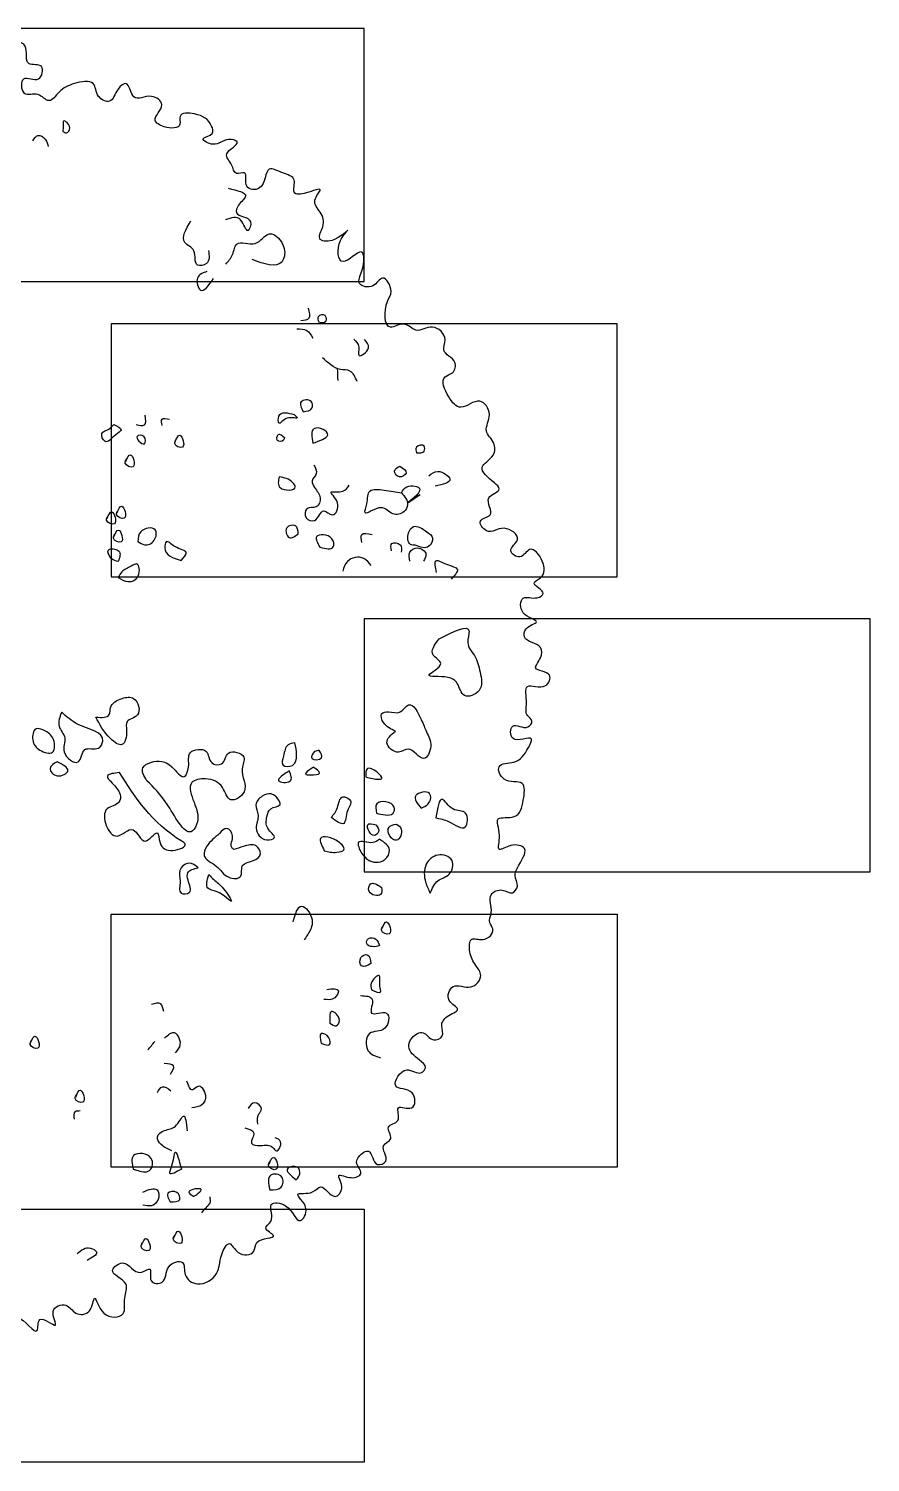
# Model space of a CAD drawing. Header units: millimetres. Extents: x 118878 to 201916, y 10986 to 20993.
# Drawn here: x 180203.9 to 180403.5, y 15658 to 15998 of the extents above; entities that cross this region are included whole.
import ezdxf

# ---------------------------------------------------------------- set-up
doc = ezdxf.new("R2010")
doc.units = ezdxf.units.MM
doc.header["$LTSCALE"] = 100
doc.layers.add('2', color=2, linetype='Continuous')
doc.layers.add('TREE', color=83, linetype='Continuous')

# ---------------------------------------------------------------- blocks, each defined once
blk = doc.blocks.new('tr3')
for points, knots in [([(-0.2818, 0.9176), (-0.2831, 0.925), (-0.2858, 0.9394), (-0.2639, 0.9259), (-0.2377, 0.937), (-0.254, 0.967), (-0.2289, 0.9959), (-0.1888, 0.9919), (-0.183, 0.9488), (-0.1709, 0.9834), (-0.1361, 0.9667), (-0.15, 1.0014), (-0.1185, 1.012), (-0.1132, 0.9864), (-0.1294, 0.9765), (-0.1166, 0.9464), (-0.1008, 0.9758), (-0.0807, 0.9572), (-0.0677, 0.9824), (-0.0503, 0.9991), (-0.0086, 1.0015), (-0.0131, 0.9635), (0.0119, 0.9813), (0.007, 1.0067), (0.0419, 1.0037), (0.0404, 0.9728), (0.0834, 0.9673), (0.0793, 1.0002), (0.1036, 1.0135), (0.1248, 1.0022), (0.1277, 0.9645), (0.1401, 1.0121), (0.1676, 0.9886), (0.1671, 0.953), (0.1747, 0.9899), (0.1945, 0.9956), (0.2074, 1.0148), (0.2444, 1.0138), (0.2306, 0.9739), (0.2658, 0.9832), (0.2574, 0.9486), (0.2278, 0.9685), (0.2298, 0.9281), (0.255, 0.9404), (0.2707, 0.9184), (0.287, 0.9429), (0.3062, 0.9514), (0.3402, 0.9585), (0.3392, 0.9306), (0.3649, 0.9193), (0.3686, 0.9412), (0.3892, 0.9583), (0.3928, 0.9197), (0.4202, 0.9386), (0.4467, 0.9186), (0.4195, 0.8976), (0.4427, 0.8843), (0.4689, 0.8837), (0.4605, 0.9087), (0.4931, 0.9069), (0.5096, 0.8966), (0.5162, 0.8738), (0.4895, 0.8705), (0.5199, 0.8549), (0.5296, 0.8715), (0.5598, 0.8641), (0.5247, 0.848), (0.5429, 0.8329), (0.5447, 0.8137), (0.5671, 0.8241), (0.5563, 0.7937), (0.5931, 0.7913), (0.5894, 0.8329), (0.6166, 0.8174), (0.6392, 0.8123), (0.6283, 0.7851), (0.6525, 0.7877), (0.6812, 0.8), (0.6579, 0.7761), (0.6753, 0.7602), (0.6797, 0.7406), (0.6654, 0.7185), (0.6945, 0.7141), (0.7225, 0.7431), (0.6954, 0.7154), (0.7001, 0.6704), (0.7396, 0.717), (0.7373, 0.6748), (0.7239, 0.6524), (0.7528, 0.6454), (0.765, 0.6727), (0.7821, 0.6429), (0.7667, 0.6243), (0.7668, 0.5786), (0.7975, 0.6008), (0.8149, 0.5783), (0.8391, 0.5977), (0.8628, 0.5753), (0.85, 0.5513), (0.8763, 0.5431), (0.8712, 0.5208), (0.8486, 0.516), (0.8606, 0.4868), (0.8813, 0.4627), (0.9084, 0.4905), (0.9296, 0.4596), (0.9121, 0.4363), (0.9323, 0.4203), (0.9317, 0.3965), (0.9018, 0.3819), (0.9252, 0.3641), (0.9442, 0.3472), (0.9106, 0.3391), (0.9353, 0.3091), (0.9023, 0.3059), (0.9221, 0.279), (0.9427, 0.3002), (0.9755, 0.276), (0.9466, 0.2597), (0.9711, 0.243), (0.9834, 0.2699), (1.0054, 0.243), (1.0063, 0.22), (0.9808, 0.2092), (1.0106, 0.1974), (0.9901, 0.1848), (0.9695, 0.196), (0.9665, 0.1611), (1.0052, 0.154), (0.9755, 0.1466), (0.972, 0.1228), (1.002, 0.1221), (1.0012, 0.0989), (0.983, 0.0799), (1.0192, 0.0805), (1.0064, 0.0491), (0.972, 0.0672), (0.9804, 0.0336), (0.975, 0.0155), (0.9894, 0.0068), (0.9776, -0.0098), (0.9546, 0.009), (0.9525, -0.032), (0.9926, -0.0113), (0.977, -0.0408), (0.9662, -0.0577), (0.9307, -0.0554), (0.9441, -0.0887), (0.978, -0.0785), (0.9736, -0.1133), (0.9668, -0.1413), (0.9275, -0.1329), (0.9422, -0.1609), (0.9324, -0.1913), (0.9557, -0.1743), (0.9853, -0.1816), (0.9664, -0.2059), (0.9588, -0.2242), (0.9684, -0.237), (0.9566, -0.2532), (0.9422, -0.2404), (0.9181, -0.2516), (0.9304, -0.2744), (0.9203, -0.2917), (0.9338, -0.305), (0.9156, -0.3227), (0.893, -0.3115), (0.893, -0.3395), (0.901, -0.3543), (0.9157, -0.3722), (0.8952, -0.3956), (0.8687, -0.3785), (0.8563, -0.4095), (0.8855, -0.4221), (0.8585, -0.43), (0.8497, -0.4449), (0.8579, -0.4619), (0.8368, -0.4708), (0.8268, -0.4502), (0.8076, -0.4613), (0.8004, -0.4808), (0.8154, -0.4937), (0.832, -0.5055), (0.8191, -0.5215), (0.7984, -0.4996), (0.7717, -0.5433), (0.8141, -0.5355), (0.8145, -0.5759), (0.7805, -0.559), (0.7951, -0.59), (0.7656, -0.5923), (0.7841, -0.6145), (0.757, -0.6229), (0.7785, -0.6455), (0.7502, -0.657), (0.7497, -0.6233), (0.7301, -0.6372), (0.7234, -0.6504), (0.7398, -0.6653), (0.7174, -0.6743), (0.6926, -0.6606), (0.71, -0.6861), (0.6911, -0.7071), (0.6757, -0.6761), (0.661, -0.6972), (0.6266, -0.6898), (0.6592, -0.7135), (0.6391, -0.7468), (0.6293, -0.7084), (0.5901, -0.7054), (0.6077, -0.7338), (0.5847, -0.7463), (0.6179, -0.7609), (0.5741, -0.7596), (0.5772, -0.7855), (0.549, -0.7876), (0.5382, -0.7598), (0.5222, -0.79), (0.5244, -0.8146), (0.4934, -0.8347), (0.4686, -0.8182), (0.4738, -0.7897), (0.4398, -0.8007), (0.447, -0.8289), (0.4154, -0.828), (0.4258, -0.7988), (0.3982, -0.8208), (0.3864, -0.7876), (0.3532, -0.812), (0.3926, -0.8242), (0.3795, -0.8495), (0.3872, -0.878), (0.3474, -0.8809), (0.3373, -0.8357), (0.3345, -0.8738), (0.308, -0.8753), (0.298, -0.8547), (0.268, -0.8647), (0.2903, -0.9019), (0.2517, -0.8683), (0.2573, -0.916), (0.2232, -0.8626), (0.2123, -0.9005), (0.2115, -0.9252), (0.1724, -0.9239), (0.1861, -0.8948), (0.1611, -0.8763), (0.1468, -0.9085), (0.1222, -0.8859), (0.1237, -0.8622), (0.0992, -0.8667), (0.1141, -0.8964), (0.0877, -0.8891), (0.067, -0.89), (0.0628, -0.9317), (0.051, -0.8964), (0.0367, -0.8758), (0.0147, -0.8961), (0.0142, -0.9262), (-0.0185, -0.9157), (-0.0167, -0.8867), (-0.0554, -0.8785), (-0.0657, -0.9174), (-0.0968, -0.8971), (-0.1172, -0.9221), (-0.1376, -0.9254), (-0.1836, -0.9361), (-0.1268, -0.8987), (-0.1667, -0.8782), (-0.135, -0.8678), (-0.1544, -0.8398), (-0.1779, -0.8613), (-0.1781, -0.8885), (-0.2114, -0.8996), (-0.2282, -0.8776), (-0.221, -0.8535), (-0.2509, -0.8507), (-0.2414, -0.8791), (-0.2777, -0.8851), (-0.2803, -0.8553), (-0.3113, -0.8388), (-0.3232, -0.8716), (-0.3447, -0.8478), (-0.33, -0.8235), (-0.3565, -0.8119), (-0.3918, -0.8034), (-0.3718, -0.8504), (-0.416, -0.8458), (-0.4156, -0.8124), (-0.451, -0.8256), (-0.468, -0.8062), (-0.4988, -0.8101), (-0.4908, -0.7845), (-0.512, -0.7702), (-0.5311, -0.7962), (-0.5281, -0.7577), (-0.5517, -0.7265), (-0.5602, -0.7694), (-0.5819, -0.7486), (-0.5818, -0.7192), (-0.6071, -0.7497), (-0.6114, -0.723), (-0.6196, -0.7036), (-0.6404, -0.7179), (-0.6607, -0.6916), (-0.625, -0.6787), (-0.6367, -0.6295), (-0.6856, -0.6562), (-0.6564, -0.6272), (-0.6667, -0.6002), (-0.6989, -0.6361), (-0.6847, -0.5742), (-0.7314, -0.5953), (-0.7314, -0.5553), (-0.7153, -0.534), (-0.7307, -0.5126), (-0.7516, -0.5072), (-0.7655, -0.5302), (-0.78, -0.5001), (-0.8107, -0.5265), (-0.7922, -0.4734), (-0.8318, -0.4587), (-0.8069, -0.4404), (-0.779, -0.4484), (-0.7909, -0.4101), (-0.8265, -0.4127), (-0.8011, -0.3644), (-0.8494, -0.4114), (-0.8708, -0.3624), (-0.8309, -0.3398), (-0.8702, -0.347), (-0.8644, -0.321), (-0.8435, -0.3237), (-0.8396, -0.2911), (-0.8798, -0.3008), (-0.8636, -0.2747), (-0.8609, -0.2558), (-0.8758, -0.2305), (-0.9053, -0.245), (-0.8989, -0.2168), (-0.9058, -0.1973), (-0.9358, -0.1938), (-0.9168, -0.1607), (-0.9375, -0.1432), (-0.9272, -0.1161), (-0.8924, -0.1348), (-0.8975, -0.0806), (-0.9389, -0.0948), (-0.9288, -0.0498), (-0.9037, -0.0616), (-0.8986, -0.0219), (-0.9363, -0.0275), (-0.9374, 0.0139), (-0.8974, -0.0008), (-0.9235, 0.028), (-0.9165, 0.0599), (-0.8769, 0.051), (-0.8909, 0.0917), (-0.9296, 0.0769), (-0.9298, 0.1218), (-0.9125, 0.1444), (-0.8993, 0.1745), (-0.8822, 0.2), (-0.882, 0.241), (-0.9196, 0.2459), (-0.9211, 0.2874), (-0.894, 0.2938), (-0.8639, 0.2904), (-0.8719, 0.3238), (-0.8922, 0.3338), (-0.8831, 0.3556), (-0.8585, 0.3557), (-0.8689, 0.3868), (-0.877, 0.4258), (-0.8491, 0.4175), (-0.8273, 0.418), (-0.8386, 0.4462), (-0.8079, 0.4505), (-0.7989, 0.426), (-0.7721, 0.4454), (-0.8048, 0.461), (-0.7795, 0.4726), (-0.785, 0.4961), (-0.8136, 0.4917), (-0.8055, 0.5158), (-0.7798, 0.5116), (-0.7961, 0.5324), (-0.792, 0.5509), (-0.7683, 0.5402), (-0.77, 0.5799), (-0.82, 0.5777), (-0.7779, 0.5948), (-0.7773, 0.6131), (-0.7591, 0.6225), (-0.7796, 0.6349), (-0.7767, 0.6543), (-0.7581, 0.661), (-0.7367, 0.6366), (-0.745, 0.6715), (-0.744, 0.6926), (-0.7183, 0.7002), (-0.7075, 0.6838), (-0.69, 0.6843), (-0.6754, 0.6914), (-0.6617, 0.7084), (-0.6701, 0.7275), (-0.6906, 0.7369), (-0.673, 0.762), (-0.644, 0.7676), (-0.6366, 0.7466), (-0.6154, 0.7437), (-0.6224, 0.7731), (-0.5949, 0.7606), (-0.5636, 0.7657), (-0.5898, 0.7874), (-0.5752, 0.808), (-0.5607, 0.8228), (-0.5299, 0.8274), (-0.529, 0.7965), (-0.5031, 0.8165), (-0.519, 0.8401), (-0.49, 0.8685), (-0.4725, 0.8325), (-0.4636, 0.8658), (-0.4323, 0.8522), (-0.4574, 0.8897), (-0.431, 0.9015), (-0.406, 0.905), (-0.4098, 0.8739), (-0.3832, 0.8726), (-0.364, 0.8817), (-0.373, 0.9114), (-0.3388, 0.8956), (-0.3237, 0.9169), (-0.3291, 0.9392), (-0.2943, 0.9463), (-0.3117, 0.9193), (-0.292, 0.9108), (-0.2848, 0.9156), (-0.2818, 0.9176)], [0, 0, 0, 0, 0.016192, 0.03191, 0.054138, 0.081184, 0.109436, 0.152459, 0.171005, 0.190134, 0.21548, 0.237144, 0.259061, 0.277606, 0.290581, 0.311135, 0.331358, 0.349041, 0.366231, 0.396879, 0.430771, 0.450418, 0.466641, 0.490864, 0.511644, 0.536199, 0.566119, 0.59087, 0.611859, 0.635326, 0.655239, 0.679944, 0.707666, 0.726013, 0.748575, 0.769095, 0.788912, 0.815574, 0.842213, 0.861642, 0.880187, 0.901789, 0.923396, 0.943279, 0.96181, 0.981628, 1.007414, 1.035316, 1.05587, 1.073597, 1.095562, 1.10979, 1.13278, 1.158898, 1.178715, 1.203286, 1.220025, 1.243702, 1.255396, 1.277295, 1.308259, 1.319091, 1.334833, 1.351354, 1.375837, 1.388942, 1.412559, 1.43028, 1.444786, 1.456522, 1.476636, 1.49573, 1.527114, 1.547638, 1.567861, 1.585852, 1.603875, 1.62506, 1.642365, 1.662095, 1.683982, 1.701656, 1.72033, 1.748285, 1.767007, 1.798696, 1.829294, 1.857194, 1.876424, 1.89655, 1.915101, 1.938562, 1.954779, 1.992827, 2.013133, 2.033256, 2.057971, 2.084694, 2.100091, 2.124302, 2.140012, 2.152514, 2.182686, 2.206305, 2.235622, 2.260097, 2.284797, 2.305781, 2.323794, 2.348005, 2.377211, 2.388734, 2.409134, 2.434385, 2.451365, 2.46834, 2.494689, 2.520846, 2.539825, 2.556048, 2.574046, 2.599528, 2.624506, 2.636788, 2.65684, 2.667586, 2.688396, 2.71034, 2.734055, 2.752803, 2.764967, 2.793329, 2.808921, 2.82546, 2.848199, 2.864827, 2.891433, 2.916325, 2.934886, 2.94517, 2.955583, 2.978148, 2.99605, 3.02381, 3.03733, 3.067557, 3.090582, 3.11053, 3.137859, 3.162751, 3.190553, 3.214496, 3.238812, 3.259602, 3.277326, 3.298071, 3.328219, 3.340463, 3.356436, 3.368798, 3.384356, 3.401957, 3.428521, 3.443713, 3.454044, 3.475697, 3.491886, 3.511161, 3.532872, 3.549428, 3.572069, 3.598, 3.61923, 3.637569, 3.656571, 3.672528, 3.68738, 3.701624, 3.720006, 3.73826, 3.75189, 3.777064, 3.79158, 3.800876, 3.823271, 3.851991, 3.878655, 3.900678, 3.920253, 3.939018, 3.955986, 3.973412, 3.988402, 4.011457, 4.024633, 4.048148, 4.06494, 4.07372, 4.09128, 4.107344, 4.125581, 4.145564, 4.160598, 4.18593, 4.200195, 4.222456, 4.246927, 4.266627, 4.29776, 4.319028, 4.34431, 4.356539, 4.372117, 4.398781, 4.412711, 4.435606, 4.454055, 4.473959, 4.502846, 4.535323, 4.557994, 4.576384, 4.597792, 4.622625, 4.639119, 4.656314, 4.671017, 4.701289, 4.719395, 4.747651, 4.768907, 4.791861, 4.820419, 4.84643, 4.866564, 4.887213, 4.905807, 4.926599, 4.947236, 4.971484, 4.988289, 5.022441, 5.044692, 5.069215, 5.09211, 5.118397, 5.135365, 5.159828, 5.185513, 5.204138, 5.215019, 5.2379, 5.255844, 5.271679, 5.298667, 5.320919, 5.343411, 5.362517, 5.392056, 5.410885, 5.437137, 5.464492, 5.493902, 5.521013, 5.540921, 5.576526, 5.595443, 5.636699, 5.655941, 5.67439, 5.695223, 5.716487, 5.746038, 5.773148, 5.795816, 5.815649, 5.832021, 5.851362, 5.874346, 5.902067, 5.927308, 5.949501, 5.968447, 5.990088, 6.017816, 6.039421, 6.071589, 6.097859, 6.118893, 6.146371, 6.17513, 6.194482, 6.213755, 6.232805, 6.248755, 6.277285, 6.302297, 6.327129, 6.347042, 6.365237, 6.386878, 6.404991, 6.422025, 6.439862, 6.459773, 6.487218, 6.52233, 6.548867, 6.576057, 6.589523, 6.613805, 6.645968, 6.673539, 6.703282, 6.726002, 6.751564, 6.766722, 6.783583, 6.806785, 6.823534, 6.861223, 6.888667, 6.907354, 6.92778, 6.954012, 6.978745, 7.003339, 7.037072, 7.073097, 7.09393, 7.115975, 7.129183, 7.148177, 7.165208, 7.193938, 7.206723, 7.234996, 7.255829, 7.278057, 7.294398, 7.319534, 7.334464, 7.366472, 7.389198, 7.406442, 7.43063, 7.46352, 7.487769, 7.517735, 7.529215, 7.552205, 7.58517, 7.606683, 7.629745, 7.650581, 7.679332, 7.705238, 7.727911, 7.759435, 7.789038, 7.823915, 7.850518, 7.88517, 7.920027, 7.945735, 7.979707, 8.002682, 8.022744, 8.05325, 8.065371, 8.085778, 8.100884, 8.124775, 8.161837, 8.185053, 8.194561, 8.21842, 8.23655, 8.259211, 8.275219, 8.297491, 8.31532, 8.329364, 8.353948, 8.366995, 8.382609, 8.405361, 8.414051, 8.430516, 8.45341, 8.482973, 8.51063, 8.527861, 8.53815, 8.55727, 8.572777, 8.58743, 8.607807, 8.630712, 8.652093, 8.672343, 8.69079, 8.702654, 8.720843, 8.739429, 8.761027, 8.773646, 8.797495, 8.824996, 8.844797, 8.855584, 8.872583, 8.897944, 8.917346, 8.94022, 8.958817, 8.98233, 9.007718, 9.025416, 9.039737, 9.072763, 9.096621, 9.118658, 9.139223, 9.156192, 9.180952, 9.210342, 9.222731, 9.246236, 9.269901, 9.285212, 9.302796, 9.331392, 9.348388, 9.370983, 9.389315, 9.409817, 9.424755, 9.435285, 9.435285, 9.435285, 9.435285]), ([(0.2909, 0.8801), (0.2913, 0.8827), (0.2921, 0.8872), (0.2904, 0.9003), (0.3055, 0.8869), (0.2974, 0.8761), (0.2927, 0.879), (0.2909, 0.8801)], [0, 0, 0, 0, 0.00841004, 0.01511774, 0.02843866, 0.03749199, 0.04332287, 0.04332287, 0.04332287, 0.04332287]), ([(0.2465, 0.8659), (0.2487, 0.8697), (0.2533, 0.8778), (0.2665, 0.869), (0.2685, 0.8613), (0.2695, 0.8575)], [0, 0, 0, 0, 0.01126135, 0.02362266, 0.03543603, 0.03543603, 0.03543603, 0.03543603]), ([(0.5358, 0.7957), (0.5494, 0.7927), (0.5711, 0.7878), (0.5512, 0.7732), (0.5437, 0.7527), (0.5754, 0.755), (0.5641, 0.7238), (0.5559, 0.7575), (0.5404, 0.7519), (0.5321, 0.7489)], [0, 0, 0, 0, 0.0286126, 0.0455624, 0.0570994, 0.0818462, 0.0950151, 0.1141969, 0.1365042, 0.1365042, 0.1365042, 0.1365042]), ([(0.5068, 0.7036), (0.5079, 0.696), (0.5097, 0.6832), (0.4833, 0.6781), (0.4911, 0.7055), (0.4618, 0.7162), (0.4734, 0.7352), (0.4808, 0.7474)], [0, 0, 0, 0, 0.0195489, 0.0331177, 0.0545665, 0.0729713, 0.1061483, 0.1061483, 0.1061483, 0.1061483]), ([(0.5328, 0.6835), (0.5365, 0.6877), (0.5439, 0.6961), (0.547, 0.7217), (0.5785, 0.7055), (0.5965, 0.7393), (0.6235, 0.7108), (0.6154, 0.6739), (0.5893, 0.6836), (0.5715, 0.6902)], [0, 0, 0, 0, 0.0171114, 0.0340915, 0.0608706, 0.0860268, 0.1170437, 0.1374498, 0.1814778, 0.1814778, 0.1814778, 0.1814778]), ([(0.5046, 0.6724), (0.4985, 0.6702), (0.4858, 0.6658), (0.4951, 0.634), (0.5072, 0.6517), (0.5142, 0.662)], [0, 0, 0, 0, 0.01711513, 0.03549978, 0.06130482, 0.06130482, 0.06130482, 0.06130482]), ([(0.6436, 0.6), (0.6489, 0.6004), (0.66, 0.6014), (0.6567, 0.6123), (0.655, 0.618)], [0, 0, 0, 0, 0.01311824, 0.02757568, 0.02757568, 0.02757568, 0.02757568]), ([(0.67, 0.5976), (0.669, 0.6004), (0.6668, 0.6071), (0.6815, 0.6106), (0.6826, 0.5954), (0.6745, 0.5968), (0.67, 0.5976)], [0, 0, 0, 0, 0.00782711, 0.01819612, 0.02668588, 0.03756442, 0.03756442, 0.03756442, 0.03756442]), ([(0.6376, 0.5873), (0.643, 0.5874), (0.6538, 0.5874), (0.659, 0.5781), (0.6616, 0.5735)], [0, 0, 0, 0, 0.01520756, 0.02974286, 0.02974286, 0.02974286, 0.02974286]), ([(0.7223, 0.5723), (0.7256, 0.569), (0.7319, 0.5626), (0.7258, 0.5403), (0.7498, 0.5589), (0.7415, 0.5678), (0.7379, 0.5717)], [0, 0, 0, 0, 0.01400376, 0.02662457, 0.04453997, 0.0585044, 0.0585044, 0.0585044, 0.0585044]), ([(0.7271, 0.5093), (0.7243, 0.5158), (0.7195, 0.5272), (0.6953, 0.5258), (0.6839, 0.537), (0.676, 0.5447)], [0, 0, 0, 0, 0.01898717, 0.0330097, 0.06465767, 0.06465767, 0.06465767, 0.06465767]), ([(0.6471, 0.4646), (0.6443, 0.4702), (0.6385, 0.4816), (0.6613, 0.4841), (0.6619, 0.4663), (0.6526, 0.4653), (0.6471, 0.4646)], [0, 0, 0, 0, 0.01483662, 0.02988658, 0.0396338, 0.05377936, 0.05377936, 0.05377936, 0.05377936]), ([(0.3998, 0.4456), (0.4047, 0.4444), (0.4154, 0.4419), (0.4139, 0.4533), (0.4131, 0.4595)], [0, 0, 0, 0, 0.01213336, 0.02671696, 0.02671696, 0.02671696, 0.02671696]), ([(0.438, 0.4444), (0.4373, 0.4481), (0.4358, 0.4563), (0.4442, 0.4544), (0.4489, 0.4534)], [0, 0, 0, 0, 0.00908328, 0.01998967, 0.01998967, 0.01998967, 0.01998967]), ([(0.634, 0.4603), (0.6241, 0.463), (0.6098, 0.4669), (0.61, 0.4411), (0.6214, 0.4602), (0.643, 0.4525), (0.636, 0.4585), (0.634, 0.4603)], [0, 0, 0, 0, 0.02293435, 0.03311807, 0.04726258, 0.06233596, 0.0685101, 0.0685101, 0.0685101, 0.0685101]), ([(0.3665, 0.4456), (0.3643, 0.4431), (0.3596, 0.4376), (0.345, 0.4348), (0.3542, 0.4131), (0.366, 0.4294), (0.3821, 0.4383), (0.3721, 0.443), (0.3665, 0.4456)], [0, 0, 0, 0, 0.00986085, 0.02212747, 0.03438978, 0.05340323, 0.06411995, 0.07757066, 0.07757066, 0.07757066, 0.07757066]), ([(0.4034, 0.4207), (0.4017, 0.4236), (0.3978, 0.4302), (0.4145, 0.4305), (0.4138, 0.4132), (0.4067, 0.4183), (0.4034, 0.4207)], [0, 0, 0, 0, 0.00766013, 0.01797846, 0.02829063, 0.03751875, 0.03751875, 0.03751875, 0.03751875]), ([(0.4575, 0.4198), (0.4597, 0.4251), (0.4652, 0.4383), (0.4759, 0.4051), (0.4537, 0.4154), (0.4577, 0.4215), (0.4591, 0.4236)], [0, 0, 0, 0, 0.01216785, 0.03027817, 0.04302047, 0.04959484, 0.04959484, 0.04959484, 0.04959484]), ([(0.6195, 0.4263), (0.616, 0.4294), (0.6095, 0.435), (0.6063, 0.4192), (0.6184, 0.4205), (0.6192, 0.4249), (0.6195, 0.4263)], [0, 0, 0, 0, 0.01020024, 0.01898294, 0.02773054, 0.03187415, 0.03187415, 0.03187415, 0.03187415]), ([(0.6617, 0.4181), (0.66, 0.4272), (0.6573, 0.442), (0.6763, 0.4407), (0.6871, 0.4298), (0.6736, 0.4218), (0.6661, 0.4195), (0.6617, 0.4181)], [0, 0, 0, 0, 0.02138691, 0.0350079, 0.04569017, 0.05600362, 0.07105244, 0.07105244, 0.07105244, 0.07105244]), ([(0.8151, 0.4038), (0.8143, 0.4068), (0.8124, 0.414), (0.8282, 0.4171), (0.8272, 0.4028), (0.8197, 0.4034), (0.8151, 0.4038)], [0, 0, 0, 0, 0.00824395, 0.01949871, 0.02677283, 0.03819351, 0.03819351, 0.03819351, 0.03819351]), ([(0.3844, 0.3908), (0.3866, 0.3961), (0.392, 0.4093), (0.4028, 0.3761), (0.3805, 0.3865), (0.3846, 0.3926), (0.3859, 0.3947)], [0, 0, 0, 0, 0.01216785, 0.03027817, 0.04302047, 0.04959484, 0.04959484, 0.04959484, 0.04959484]), ([(0.6631, 0.386), (0.6654, 0.3815), (0.6698, 0.3729), (0.6579, 0.3631), (0.665, 0.3494), (0.6753, 0.3394), (0.669, 0.3194), (0.6503, 0.3254), (0.648, 0.3051), (0.6686, 0.299), (0.6744, 0.3255), (0.693, 0.3042), (0.7046, 0.3308), (0.6798, 0.3492), (0.7074, 0.3432), (0.7131, 0.352), (0.7155, 0.3559)], [0, 0, 0, 0, 0.0135268, 0.025681, 0.0364162, 0.0535637, 0.0683379, 0.082139, 0.0957951, 0.1089942, 0.1285483, 0.1424418, 0.1619921, 0.1800422, 0.1970875, 0.2104693, 0.2104693, 0.2104693, 0.2104693]), ([(0.7904, 0.3839), (0.7867, 0.3819), (0.779, 0.3776), (0.7892, 0.3639), (0.8047, 0.3748), (0.7954, 0.3807), (0.7904, 0.3839)], [0, 0, 0, 0, 0.01063896, 0.02200423, 0.03331984, 0.04705688, 0.04705688, 0.04705688, 0.04705688]), ([(0.6117, 0.368), (0.6191, 0.3667), (0.6288, 0.365), (0.6406, 0.3472), (0.6071, 0.347), (0.6103, 0.3618), (0.6117, 0.368)], [0, 0, 0, 0, 0.02217036, 0.02933136, 0.05167298, 0.06774206, 0.06774206, 0.06774206, 0.06774206]), ([(0.8335, 0.3694), (0.8375, 0.3727), (0.8473, 0.381), (0.8752, 0.3614), (0.854, 0.3568), (0.8428, 0.3543)], [0, 0, 0, 0, 0.01475582, 0.03615173, 0.0602451, 0.0602451, 0.0602451, 0.0602451]), ([(0.7928, 0.3446), (0.7848, 0.3459), (0.7704, 0.3482), (0.7418, 0.3517), (0.7435, 0.3311), (0.7337, 0.306), (0.7643, 0.3309), (0.7776, 0.3095), (0.7968, 0.3135), (0.8053, 0.3298), (0.7976, 0.3389), (0.7928, 0.3446)], [0, 0, 0, 0, 0.0260082, 0.0469237, 0.0664489, 0.0797652, 0.1046293, 0.1243786, 0.141222, 0.1527197, 0.1728925, 0.1728925, 0.1728925, 0.1728925]), ([(0.7928, 0.3446), (0.7949, 0.3481), (0.8004, 0.3572), (0.8347, 0.3523), (0.7884, 0.3205), (0.8106, 0.3351), (0.8205, 0.3417)], [0, 0, 0, 0, 0.01200989, 0.03123594, 0.05848769, 0.08073281, 0.08073281, 0.08073281, 0.08073281]), ([(0.3713, 0.3146), (0.3735, 0.3199), (0.379, 0.3331), (0.3897, 0.3), (0.3674, 0.3103), (0.3715, 0.3164), (0.3728, 0.3185)], [0, 0, 0, 0, 0.01216785, 0.03027817, 0.04302047, 0.04959484, 0.04959484, 0.04959484, 0.04959484]), ([(0.3567, 0.3062), (0.3589, 0.3115), (0.3643, 0.3247), (0.3751, 0.2915), (0.3528, 0.3018), (0.3568, 0.3079), (0.3582, 0.31)], [0, 0, 0, 0, 0.01216785, 0.03027817, 0.04302047, 0.04959484, 0.04959484, 0.04959484, 0.04959484]), ([(0.6398, 0.2837), (0.6349, 0.28), (0.6251, 0.2726), (0.6178, 0.2952), (0.6388, 0.2985), (0.6395, 0.2885), (0.6398, 0.2837)], [0, 0, 0, 0, 0.01459608, 0.02906368, 0.0424841, 0.05475294, 0.05475294, 0.05475294, 0.05475294]), ([(0.3667, 0.2793), (0.3689, 0.2846), (0.3743, 0.2977), (0.3851, 0.2646), (0.3628, 0.2749), (0.3668, 0.281), (0.3682, 0.2831)], [0, 0, 0, 0, 0.01216785, 0.03027817, 0.04302047, 0.04959484, 0.04959484, 0.04959484, 0.04959484]), ([(0.4022, 0.2722), (0.4025, 0.2775), (0.4032, 0.2905), (0.4321, 0.2962), (0.4288, 0.2715), (0.413, 0.2648), (0.4053, 0.27), (0.4022, 0.2722)], [0, 0, 0, 0, 0.01513946, 0.03656145, 0.05235231, 0.06834717, 0.07918476, 0.07918476, 0.07918476, 0.07918476]), ([(0.6719, 0.2638), (0.6684, 0.2699), (0.66, 0.2845), (0.6917, 0.283), (0.6944, 0.2582), (0.6805, 0.2617), (0.6719, 0.2638)], [0, 0, 0, 0, 0.01625901, 0.03924975, 0.05152762, 0.07142794, 0.07142794, 0.07142794, 0.07142794]), ([(0.7341, 0.2709), (0.7332, 0.2756), (0.7313, 0.2866), (0.7429, 0.284), (0.7496, 0.2826)], [0, 0, 0, 0, 0.01163852, 0.02716593, 0.02716593, 0.02716593, 0.02716593]), ([(0.8132, 0.2666), (0.8207, 0.2638), (0.8331, 0.2593), (0.8421, 0.2785), (0.8281, 0.2884), (0.8123, 0.2993), (0.801, 0.2841), (0.802, 0.2674), (0.8107, 0.2667), (0.8132, 0.2666)], [0, 0, 0, 0, 0.0204315, 0.0336779, 0.0467298, 0.0674573, 0.0791992, 0.0964199, 0.1033672, 0.1033672, 0.1033672, 0.1033672]), ([(0.3731, 0.2425), (0.3753, 0.2486), (0.3795, 0.2606), (0.3528, 0.2637), (0.362, 0.2452), (0.3697, 0.2433), (0.3731, 0.2425)], [0, 0, 0, 0, 0.01575594, 0.0309521, 0.04456114, 0.05514193, 0.05514193, 0.05514193, 0.05514193]), ([(0.4662, 0.2441), (0.4545, 0.2476), (0.4392, 0.2522), (0.4439, 0.2771), (0.4575, 0.2607), (0.4798, 0.2588), (0.4702, 0.2484), (0.4662, 0.2441)], [0, 0, 0, 0, 0.03040585, 0.03971427, 0.0541725, 0.07333757, 0.08713994, 0.08713994, 0.08713994, 0.08713994]), ([(0.7782, 0.2583), (0.7773, 0.2629), (0.7753, 0.2726), (0.7941, 0.2694), (0.7929, 0.2606), (0.7923, 0.2564)], [0, 0, 0, 0, 0.01116414, 0.02344899, 0.0346972, 0.0346972, 0.0346972, 0.0346972]), ([(0.8054, 0.2433), (0.8045, 0.2479), (0.8026, 0.2572), (0.8175, 0.2663), (0.8327, 0.2548), (0.8274, 0.2465), (0.8253, 0.2433)], [0, 0, 0, 0, 0.01309336, 0.02591117, 0.04182433, 0.05227109, 0.05227109, 0.05227109, 0.05227109]), ([(0.3731, 0.2189), (0.3747, 0.222), (0.379, 0.23), (0.3896, 0.2338), (0.4044, 0.2431), (0.4066, 0.2176), (0.3875, 0.2101), (0.3777, 0.2161), (0.3731, 0.2189)], [0, 0, 0, 0, 0.01008013, 0.02639218, 0.03483096, 0.05255836, 0.06991716, 0.08566952, 0.08566952, 0.08566952, 0.08566952]), ([(0.7477, 0.2365), (0.7446, 0.2407), (0.7364, 0.2519), (0.7113, 0.2473), (0.7074, 0.2336), (0.7059, 0.2282)], [0, 0, 0, 0, 0.01509232, 0.03974325, 0.05579933, 0.05579933, 0.05579933, 0.05579933]), ([(0.8447, 0.2263), (0.8431, 0.2342), (0.84, 0.2496), (0.8599, 0.2367), (0.8821, 0.233), (0.8716, 0.222), (0.8665, 0.2166)], [0, 0, 0, 0, 0.01746458, 0.03388273, 0.0516761, 0.06849192, 0.06849192, 0.06849192, 0.06849192]), ([(0.8486, 0.128), (0.842, 0.1194), (0.831, 0.1052), (0.8622, 0.0902), (0.8167, 0.069), (0.861, 0.0744), (0.878, 0.0631), (0.8823, 0.0369), (0.9156, 0.0501), (0.9095, 0.079), (0.9037, 0.1025), (0.8872, 0.1194), (0.9006, 0.1544), (0.8705, 0.1391), (0.8486, 0.128)], [0, 0, 0, 0, 0.0255575, 0.0423375, 0.0662963, 0.0943037, 0.1108364, 0.1316952, 0.1545486, 0.1819382, 0.2078805, 0.2294184, 0.2466786, 0.2926285, 0.2926285, 0.2926285, 0.2926285]), ([(0.34, 0.012), (0.3454, 0.0011), (0.3533, -0.0149), (0.3819, -0.036), (0.387, -0.0107), (0.3828, 0.0086), (0.4095, 0.012), (0.4004, 0.0441), (0.3769, 0.0402), (0.3603, 0.0313), (0.3617, 0.0104), (0.3487, 0.0113), (0.34, 0.012)], [0, 0, 0, 0, 0.0390728, 0.0576908, 0.0791259, 0.0930606, 0.1110141, 0.1360649, 0.1530196, 0.1750339, 0.1852995, 0.2055514, 0.2055514, 0.2055514, 0.2055514]), ([(0.7839, -0.0089), (0.7773, -0.0143), (0.7637, -0.0252), (0.7869, -0.0461), (0.8064, -0.0275), (0.8255, -0.0615), (0.8404, -0.029), (0.8297, -0.0104), (0.8223, 0.0091), (0.8062, 0.0409), (0.7911, 0.0144), (0.7765, 0.0214), (0.7596, 0.0182), (0.7671, -0.0012), (0.7775, -0.006), (0.7839, -0.0089)], [0, 0, 0, 0, 0.0212352, 0.043428, 0.0582442, 0.0855611, 0.1061836, 0.128912, 0.1484876, 0.1772768, 0.1944708, 0.2108888, 0.2216628, 0.2350327, 0.2565896, 0.2565896, 0.2565896, 0.2565896]), ([(0.2893, 0.0194), (0.2962, 0.0128), (0.3132, -0.0034), (0.3585, -0.0109), (0.3433, -0.0396), (0.3192, -0.0285), (0.3179, -0.0656), (0.2858, -0.0409), (0.2988, -0.0188), (0.281, -0.0015), (0.2864, 0.0122), (0.2893, 0.0194)], [0, 0, 0, 0, 0.0306527, 0.0746813, 0.0868491, 0.1069249, 0.1276454, 0.1528935, 0.1737246, 0.1930232, 0.2143048, 0.2143048, 0.2143048, 0.2143048]), ([(0.2613, -0.0067), (0.2668, -0.0096), (0.2787, -0.0159), (0.2812, -0.0462), (0.255, -0.0381), (0.2441, -0.0245), (0.2476, -0.0026), (0.2576, -0.0056), (0.2613, -0.0067)], [0, 0, 0, 0, 0.0185361, 0.0400934, 0.0589666, 0.0773232, 0.0943559, 0.1044819, 0.1044819, 0.1044819, 0.1044819]), ([(0.4156, -0.0823), (0.4257, -0.0922), (0.4464, -0.1125), (0.4766, -0.1733), (0.4946, -0.1376), (0.486, -0.1163), (0.4735, -0.0824), (0.5064, -0.0775), (0.5291, -0.0868), (0.5364, -0.1187), (0.5714, -0.0961), (0.5501, -0.0709), (0.5662, -0.0439), (0.5318, -0.0339), (0.5313, -0.061), (0.5065, -0.0578), (0.5083, -0.0326), (0.4729, -0.0369), (0.4801, -0.0591), (0.4703, -0.085), (0.4508, -0.0541), (0.4278, -0.0508), (0.404, -0.0634), (0.4114, -0.0754), (0.4156, -0.0823)], [0, 0, 0, 0, 0.0488006, 0.1005714, 0.1157489, 0.1452389, 0.1745677, 0.1958608, 0.2241227, 0.2459023, 0.2686333, 0.3032911, 0.3204961, 0.3438716, 0.3626591, 0.3774677, 0.3960633, 0.4191723, 0.4410571, 0.4565431, 0.4800024, 0.5117441, 0.5262676, 0.5462435, 0.5462435, 0.5462435, 0.5462435]), ([(0.6347, -0.0261), (0.6361, -0.032), (0.6389, -0.0431), (0.6352, -0.0621), (0.6129, -0.0621), (0.6193, -0.0438), (0.6208, -0.0284), (0.631, -0.0267), (0.6347, -0.0261)], [0, 0, 0, 0, 0.01875375, 0.03503414, 0.04893229, 0.06242465, 0.08046079, 0.09076391, 0.09076391, 0.09076391, 0.09076391]), ([(0.6711, -0.0377), (0.6736, -0.0417), (0.6791, -0.0508), (0.6553, -0.0536), (0.6626, -0.038), (0.6687, -0.0378), (0.6711, -0.0377)], [0, 0, 0, 0, 0.0111382, 0.02501602, 0.03588196, 0.04293824, 0.04293824, 0.04293824, 0.04293824]), ([(0.2824, -0.0544), (0.291, -0.0586), (0.3066, -0.0662), (0.2828, -0.0804), (0.2668, -0.0633), (0.2774, -0.0573), (0.2824, -0.0544)], [0, 0, 0, 0, 0.02070967, 0.03759265, 0.05338407, 0.06757622, 0.06757622, 0.06757622, 0.06757622]), ([(0.6621, -0.0623), (0.667, -0.0657), (0.6775, -0.0729), (0.6606, -0.0741), (0.6461, -0.0734), (0.6574, -0.0657), (0.6613, -0.0629), (0.6621, -0.0623)], [0, 0, 0, 0, 0.01286962, 0.02733727, 0.03396797, 0.04624041, 0.04936565, 0.04936565, 0.04936565, 0.04936565]), ([(0.7402, -0.0768), (0.7399, -0.0713), (0.7393, -0.0545), (0.7754, -0.0828), (0.7502, -0.0794), (0.7432, -0.0776), (0.7402, -0.0768)], [0, 0, 0, 0, 0.0127052, 0.03848248, 0.05175821, 0.06217677, 0.06217677, 0.06217677, 0.06217677]), ([(0.3748, -0.0703), (0.3985, -0.1073), (0.4232, -0.1459), (0.4782, -0.1787), (0.4503, -0.1903), (0.4333, -0.18), (0.4329, -0.1496), (0.4101, -0.1861), (0.3971, -0.1415), (0.3713, -0.1736), (0.3523, -0.1487), (0.3506, -0.1209), (0.3753, -0.1187), (0.3792, -0.0942), (0.3442, -0.0739), (0.3668, -0.0712), (0.3748, -0.0703)], [0, 0, 0, 0, 0.137658, 0.1436694, 0.1643249, 0.1865273, 0.2016445, 0.2227807, 0.2478148, 0.2731372, 0.2954565, 0.3201858, 0.3401555, 0.3519256, 0.3854514, 0.4035716, 0.4035716, 0.4035716, 0.4035716]), ([(0.6267, -0.0676), (0.6291, -0.0737), (0.634, -0.0866), (0.6024, -0.0848), (0.6192, -0.0724), (0.6248, -0.0688), (0.6267, -0.0676)], [0, 0, 0, 0, 0.01516858, 0.03212383, 0.04621905, 0.05380051, 0.05380051, 0.05380051, 0.05380051]), ([(0.6065, -0.1052), (0.6104, -0.1102), (0.6186, -0.1204), (0.5965, -0.1212), (0.5929, -0.1374), (0.5904, -0.153), (0.6112, -0.1674), (0.587, -0.173), (0.573, -0.1537), (0.584, -0.1348), (0.5734, -0.1176), (0.5852, -0.1045), (0.5981, -0.1001), (0.6043, -0.1039), (0.6065, -0.1052)], [0, 0, 0, 0, 0.0141352, 0.0290968, 0.0424521, 0.0594745, 0.0766232, 0.0879998, 0.1111605, 0.1309064, 0.1464298, 0.1624796, 0.1759665, 0.1834228, 0.1834228, 0.1834228, 0.1834228]), ([(0.6886, -0.1369), (0.6963, -0.1424), (0.7112, -0.153), (0.7095, -0.1269), (0.7233, -0.1121), (0.7012, -0.1016), (0.6995, -0.1241), (0.6923, -0.1326), (0.6886, -0.1369)], [0, 0, 0, 0, 0.0206149, 0.0401273, 0.0556787, 0.068604, 0.0860577, 0.1035993, 0.1035993, 0.1035993, 0.1035993]), ([(0.8221, -0.123), (0.8164, -0.1162), (0.8049, -0.1023), (0.8379, -0.095), (0.8359, -0.1168), (0.8271, -0.1208), (0.8221, -0.123)], [0, 0, 0, 0, 0.02019974, 0.04097358, 0.05299868, 0.06873781, 0.06873781, 0.06873781, 0.06873781]), ([(0.7559, -0.1305), (0.7549, -0.1251), (0.7518, -0.1095), (0.785, -0.1137), (0.7816, -0.1335), (0.7677, -0.1335), (0.7599, -0.1315), (0.7559, -0.1305)], [0, 0, 0, 0, 0.01403822, 0.0400932, 0.04923656, 0.06152688, 0.07430849, 0.07430849, 0.07430849, 0.07430849]), ([(0.8437, -0.1375), (0.8461, -0.1231), (0.8502, -0.0983), (0.8668, -0.1296), (0.8926, -0.1238), (0.8904, -0.1618), (0.8639, -0.141), (0.8499, -0.1386), (0.8437, -0.1375)], [0, 0, 0, 0, 0.0290684, 0.0499313, 0.0699061, 0.0902606, 0.1153411, 0.1357794, 0.1357794, 0.1357794, 0.1357794]), ([(0.7549, -0.1476), (0.7497, -0.1464), (0.74, -0.1443), (0.7441, -0.1581), (0.7517, -0.1664), (0.762, -0.1573), (0.7575, -0.1511), (0.7549, -0.1476)], [0, 0, 0, 0, 0.01203228, 0.02225189, 0.03188022, 0.0404157, 0.05167618, 0.05167618, 0.05167618, 0.05167618]), ([(0.7855, -0.1466), (0.781, -0.1474), (0.7716, -0.1492), (0.7734, -0.1647), (0.7882, -0.176), (0.7966, -0.1544), (0.7885, -0.1487), (0.7855, -0.1466)], [0, 0, 0, 0, 0.01191586, 0.02498158, 0.03693845, 0.05490104, 0.06518452, 0.06518452, 0.06518452, 0.06518452]), ([(0.5446, -0.1845), (0.5492, -0.183), (0.5594, -0.1795), (0.5768, -0.1743), (0.5876, -0.1919), (0.5727, -0.203), (0.5528, -0.2044), (0.5593, -0.2288), (0.5306, -0.2274), (0.5223, -0.2071), (0.4959, -0.198), (0.5059, -0.1737), (0.5192, -0.1655), (0.5341, -0.1483), (0.5468, -0.1654), (0.5374, -0.1784), (0.5434, -0.1835), (0.5446, -0.1845)], [0, 0, 0, 0, 0.0148366, 0.0335917, 0.0464784, 0.0614734, 0.0793508, 0.0949401, 0.1126669, 0.1374653, 0.1612921, 0.1755625, 0.2023342, 0.2154383, 0.2291199, 0.2465619, 0.251233, 0.251233, 0.251233, 0.251233]), ([(0.6785, -0.1861), (0.6748, -0.1789), (0.666, -0.1613), (0.6968, -0.167), (0.7122, -0.1854), (0.6932, -0.19), (0.6842, -0.1876), (0.6785, -0.1861)], [0, 0, 0, 0, 0.01876446, 0.04572577, 0.05979827, 0.0706745, 0.0895624, 0.0895624, 0.0895624, 0.0895624]), ([(0.7599, -0.1691), (0.7571, -0.1713), (0.7486, -0.1778), (0.7235, -0.1665), (0.7346, -0.1954), (0.7507, -0.2053), (0.7701, -0.2011), (0.7793, -0.1818), (0.7674, -0.1738), (0.7604, -0.1691)], [0, 0, 0, 0, 0.010763, 0.0318255, 0.0484818, 0.0735096, 0.087627, 0.1030963, 0.1247401, 0.1247401, 0.1247401, 0.1247401]), ([(0.8356, -0.2488), (0.833, -0.2436), (0.8263, -0.2306), (0.8254, -0.2063), (0.8453, -0.1884), (0.8732, -0.1967), (0.8665, -0.2243), (0.8439, -0.2283), (0.8385, -0.2418), (0.8356, -0.2488)], [0, 0, 0, 0, 0.0175025, 0.0440768, 0.0658385, 0.0883696, 0.1088088, 0.128582, 0.1497246, 0.1497246, 0.1497246, 0.1497246]), ([(0.4917, -0.2116), (0.485, -0.213), (0.474, -0.2153), (0.4764, -0.2321), (0.485, -0.2494), (0.4603, -0.2515), (0.4674, -0.2307), (0.4602, -0.2148), (0.4779, -0.2004), (0.4873, -0.208), (0.4917, -0.2116)], [0, 0, 0, 0, 0.0170425, 0.0279616, 0.0463265, 0.0581344, 0.0756268, 0.0917872, 0.1090061, 0.1244551, 0.1244551, 0.1244551, 0.1244551]), ([(0.5073, -0.2216), (0.5049, -0.2299), (0.5007, -0.2442), (0.5235, -0.2446), (0.549, -0.2719), (0.5288, -0.2398), (0.517, -0.2314), (0.5097, -0.2241), (0.5073, -0.2216)], [0, 0, 0, 0, 0.0202097, 0.0348992, 0.0602453, 0.081973, 0.1020558, 0.112255, 0.112255, 0.112255, 0.112255]), ([(0.7634, -0.2404), (0.7571, -0.2363), (0.7465, -0.2295), (0.741, -0.2509), (0.7647, -0.2558), (0.7638, -0.2446), (0.7634, -0.2404)], [0, 0, 0, 0, 0.01728649, 0.02849048, 0.04612269, 0.05675161, 0.05675161, 0.05675161, 0.05675161]), ([(0.6323, -0.2917), (0.6355, -0.28), (0.642, -0.2569), (0.6651, -0.2875), (0.6572, -0.3058), (0.6511, -0.3146), (0.6487, -0.3182)], [0, 0, 0, 0, 0.02653914, 0.05214579, 0.07145395, 0.08444569, 0.08444569, 0.08444569, 0.08444569]), ([(0.764, -0.3017), (0.7662, -0.2964), (0.7716, -0.2832), (0.7824, -0.3163), (0.7601, -0.306), (0.7642, -0.2999), (0.7655, -0.2978)], [0, 0, 0, 0, 0.01216785, 0.03027817, 0.04302047, 0.04959484, 0.04959484, 0.04959484, 0.04959484]), ([(0.7604, -0.3268), (0.7592, -0.3232), (0.7567, -0.316), (0.7433, -0.3132), (0.7391, -0.3256), (0.7507, -0.3295), (0.7571, -0.3277), (0.7604, -0.3268)], [0, 0, 0, 0, 0.0110019, 0.02207691, 0.02999961, 0.03964194, 0.05027699, 0.05027699, 0.05027699, 0.05027699]), ([(0.7474, -0.3534), (0.7466, -0.3474), (0.7452, -0.3372), (0.7295, -0.3433), (0.7321, -0.3619), (0.7421, -0.3563), (0.7474, -0.3534)], [0, 0, 0, 0, 0.01414642, 0.02402084, 0.03658708, 0.05057041, 0.05057041, 0.05057041, 0.05057041]), ([(0.7484, -0.3924), (0.7475, -0.3892), (0.7453, -0.3806), (0.7644, -0.3636), (0.759, -0.3842), (0.7648, -0.3994), (0.7545, -0.3951), (0.7484, -0.3924)], [0, 0, 0, 0, 0.01003346, 0.02669422, 0.04225898, 0.05133339, 0.0651996, 0.0651996, 0.0651996, 0.0651996]), ([(0.6823, -0.3916), (0.6904, -0.3907), (0.7041, -0.3893), (0.6933, -0.4084), (0.6834, -0.4071), (0.6776, -0.4064)], [0, 0, 0, 0, 0.01733921, 0.02886408, 0.04542985, 0.04542985, 0.04542985, 0.04542985]), ([(0.7322, -0.4009), (0.74, -0.4012), (0.7564, -0.4017), (0.7396, -0.4361), (0.7785, -0.4168), (0.7719, -0.458), (0.7402, -0.4497), (0.7383, -0.4858), (0.7544, -0.4908), (0.7619, -0.493)], [0, 0, 0, 0, 0.0180281, 0.0383351, 0.060201, 0.0829553, 0.1069092, 0.1319936, 0.1536882, 0.1536882, 0.1536882, 0.1536882]), ([(0.4405, -0.4243), (0.4396, -0.4197), (0.4376, -0.4098), (0.4276, -0.4125), (0.4222, -0.414)], [0, 0, 0, 0, 0.01181821, 0.02574368, 0.02574368, 0.02574368, 0.02574368]), ([(0.6869, -0.4415), (0.6863, -0.4333), (0.6851, -0.4167), (0.7052, -0.4344), (0.6964, -0.4485), (0.6902, -0.4439), (0.6869, -0.4415)], [0, 0, 0, 0, 0.01732917, 0.03502803, 0.04413109, 0.05428226, 0.05428226, 0.05428226, 0.05428226]), ([(0.2432, -0.4709), (0.2454, -0.4656), (0.2509, -0.4524), (0.2616, -0.4856), (0.2394, -0.4753), (0.2434, -0.4692), (0.2448, -0.4671)], [0, 0, 0, 0, 0.01216785, 0.03027817, 0.04302047, 0.04959484, 0.04959484, 0.04959484, 0.04959484]), ([(0.4419, -0.4638), (0.4468, -0.4592), (0.4575, -0.4492), (0.4686, -0.4733), (0.4607, -0.482), (0.4573, -0.4857)], [0, 0, 0, 0, 0.01606619, 0.03569593, 0.05012496, 0.05012496, 0.05012496, 0.05012496]), ([(0.6737, -0.4712), (0.6723, -0.4649), (0.6697, -0.4527), (0.6873, -0.4609), (0.6882, -0.4776), (0.6789, -0.4735), (0.6737, -0.4712)], [0, 0, 0, 0, 0.01404827, 0.02732229, 0.03749826, 0.0502106, 0.0502106, 0.0502106, 0.0502106]), ([(0.4505, -0.5175), (0.4534, -0.5127), (0.4594, -0.5026), (0.4475, -0.5019), (0.4413, -0.5015)], [0, 0, 0, 0, 0.0131944, 0.02742953, 0.02742953, 0.02742953, 0.02742953]), ([(0.4821, -0.5666), (0.4876, -0.566), (0.4984, -0.565), (0.5065, -0.5484), (0.4933, -0.5295), (0.4812, -0.5457), (0.4772, -0.5346), (0.4748, -0.5276)], [0, 0, 0, 0, 0.0156825, 0.03048951, 0.04834164, 0.05724239, 0.07275073, 0.07275073, 0.07275073, 0.07275073]), ([(0.3101, -0.5512), (0.3123, -0.5459), (0.3177, -0.5327), (0.3285, -0.5659), (0.3062, -0.5556), (0.3102, -0.5494), (0.3116, -0.5474)], [0, 0, 0, 0, 0.01216785, 0.03027817, 0.04302047, 0.04959484, 0.04959484, 0.04959484, 0.04959484]), ([(0.4312, -0.5446), (0.4334, -0.5406), (0.4383, -0.532), (0.4465, -0.5383), (0.4509, -0.5418)], [0, 0, 0, 0, 0.01138495, 0.02512317, 0.02512317, 0.02512317, 0.02512317]), ([(0.3084, -0.584), (0.3078, -0.5792), (0.3067, -0.5715), (0.3138, -0.5714), (0.3165, -0.5714)], [0, 0, 0, 0, 0.01149501, 0.01845651, 0.01845651, 0.01845651, 0.01845651]), ([(0.5798, -0.5913), (0.5793, -0.5861), (0.5786, -0.5779), (0.5895, -0.5676), (0.574, -0.555), (0.5685, -0.564), (0.5659, -0.5683)], [0, 0, 0, 0, 0.01509084, 0.0236052, 0.03749592, 0.05014546, 0.05014546, 0.05014546, 0.05014546]), ([(0.4527, -0.6307), (0.4471, -0.6285), (0.4376, -0.6248), (0.4274, -0.6089), (0.4432, -0.5987), (0.4593, -0.5986), (0.4719, -0.5687), (0.474, -0.5899), (0.4752, -0.6014)], [0, 0, 0, 0, 0.0184801, 0.0311885, 0.0451598, 0.0624421, 0.0816976, 0.1043702, 0.1043702, 0.1043702, 0.1043702]), ([(0.5607, -0.5971), (0.5671, -0.5987), (0.5799, -0.6019), (0.5645, -0.6223), (0.587, -0.6239), (0.6, -0.6205), (0.6089, -0.6365), (0.618, -0.6164), (0.6093, -0.6129), (0.6057, -0.6115)], [0, 0, 0, 0, 0.01524015, 0.03062583, 0.04433882, 0.06302438, 0.07036533, 0.0850671, 0.09533671, 0.09533671, 0.09533671, 0.09533671]), ([(0.3954, -0.6582), (0.3936, -0.6502), (0.3893, -0.6316), (0.4275, -0.6349), (0.4225, -0.6661), (0.4045, -0.6609), (0.3969, -0.6586), (0.3954, -0.6582)], [0, 0, 0, 0, 0.02016718, 0.04662517, 0.06464248, 0.08436338, 0.08915006, 0.08915006, 0.08915006, 0.08915006]), ([(0.467, -0.6582), (0.4631, -0.6445), (0.4568, -0.6221), (0.4554, -0.6493), (0.4443, -0.6704), (0.459, -0.6625), (0.467, -0.6582)], [0, 0, 0, 0, 0.02697914, 0.0438782, 0.05955261, 0.0781192, 0.0781192, 0.0781192, 0.0781192]), ([(0.5966, -0.6506), (0.5988, -0.6453), (0.6042, -0.6321), (0.615, -0.6653), (0.5927, -0.655), (0.5967, -0.6488), (0.5981, -0.6468)], [0, 0, 0, 0, 0.01216785, 0.03027817, 0.04302047, 0.04959484, 0.04959484, 0.04959484, 0.04959484]), ([(0.6369, -0.6738), (0.6288, -0.6674), (0.6152, -0.6567), (0.6401, -0.6513), (0.6438, -0.6658), (0.6392, -0.6711), (0.6369, -0.6738)], [0, 0, 0, 0, 0.02099266, 0.0355193, 0.04591453, 0.05600225, 0.05600225, 0.05600225, 0.05600225]), ([(0.5977, -0.6888), (0.5957, -0.6795), (0.5923, -0.6632), (0.6199, -0.6661), (0.6164, -0.6891), (0.6042, -0.6889), (0.5977, -0.6888)], [0, 0, 0, 0, 0.02197854, 0.03838788, 0.05342348, 0.07063448, 0.07063448, 0.07063448, 0.07063448]), ([(0.4096, -0.6921), (0.4181, -0.6884), (0.432, -0.6823), (0.4348, -0.7036), (0.4233, -0.7145), (0.414, -0.7123), (0.4096, -0.7113)], [0, 0, 0, 0, 0.0213336, 0.03474814, 0.04900909, 0.06187982, 0.06187982, 0.06187982, 0.06187982]), ([(0.45, -0.7063), (0.4474, -0.7016), (0.4421, -0.6919), (0.4617, -0.6887), (0.4675, -0.707), (0.4563, -0.7065), (0.45, -0.7063)], [0, 0, 0, 0, 0.01278165, 0.02614907, 0.03746736, 0.05203836, 0.05203836, 0.05203836, 0.05203836]), ([(0.4853, -0.6985), (0.4813, -0.6961), (0.4702, -0.6894), (0.5035, -0.6838), (0.4904, -0.6953), (0.4866, -0.6977), (0.4853, -0.6985)], [0, 0, 0, 0, 0.01005294, 0.02821992, 0.03796448, 0.04292301, 0.04292301, 0.04292301, 0.04292301]), ([(0.4972, -0.7226), (0.4991, -0.72), (0.5026, -0.7151), (0.5108, -0.7089), (0.5097, -0.7024), (0.5092, -0.6992)], [0, 0, 0, 0, 0.00944881, 0.01854672, 0.02771127, 0.02771127, 0.02771127, 0.02771127]), ([(0.4077, -0.7709), (0.4099, -0.7656), (0.4154, -0.7524), (0.4261, -0.7856), (0.4039, -0.7753), (0.4079, -0.7691), (0.4093, -0.7671)], [0, 0, 0, 0, 0.01216785, 0.03027817, 0.04302047, 0.04959484, 0.04959484, 0.04959484, 0.04959484]), ([(0.4555, -0.7601), (0.4577, -0.7548), (0.4632, -0.7416), (0.4739, -0.7747), (0.4517, -0.7644), (0.4557, -0.7583), (0.457, -0.7562)], [0, 0, 0, 0, 0.01216785, 0.03027817, 0.04302047, 0.04959484, 0.04959484, 0.04959484, 0.04959484]), ([(0.3123, -0.783), (0.3184, -0.7781), (0.3275, -0.7708), (0.347, -0.7829), (0.3347, -0.7892), (0.3269, -0.7933)], [0, 0, 0, 0, 0.02133678, 0.03189059, 0.05054567, 0.05054567, 0.05054567, 0.05054567])]:
    blk.add_open_spline(points, degree=3, knots=knots)
for points in [[(0.6988, 0.5111), (0.6986, 0.5169), (0.6985, 0.5226), (0.6983, 0.5284)], [(0.4171, -0.4813), (0.4205, -0.4772), (0.4239, -0.473), (0.4273, -0.4689)]]:
    blk.add_open_spline(points, degree=3)

msp = doc.modelspace()

# ---------------------------------------------------------------- linework, layer by layer
at = {"layer": '2'}
for points in [[(180063.48, 15937.97), (180283.48, 15937.97), (180283.48, 15997.97), (180063.48, 15997.97)], [(180223.48, 15867.97), (180343.48, 15867.97), (180343.48, 15927.97), (180223.48, 15927.97)], [(180283.48, 15797.97), (180403.48, 15797.97), (180403.48, 15857.97), (180283.48, 15857.97)], [(180223.48, 15787.97), (180343.48, 15787.97), (180343.48, 15727.97), (180223.48, 15727.97)], [(180063.48, 15717.97), (180283.48, 15717.97), (180283.48, 15657.97), (180063.48, 15657.97)]]:
    msp.add_lwpolyline(points, close=True, dxfattribs=at)

# ---------------------------------------------------------------- block references
at = {"layer": 'TREE', "xscale": 159.9999999999909, "yscale": 159.9999999999909, "zscale": 159.9999999999909}
msp.add_blockref('tr3', (180165.45, 15832.79), dxfattribs=at)

doc.saveas('drawing.dxf')
